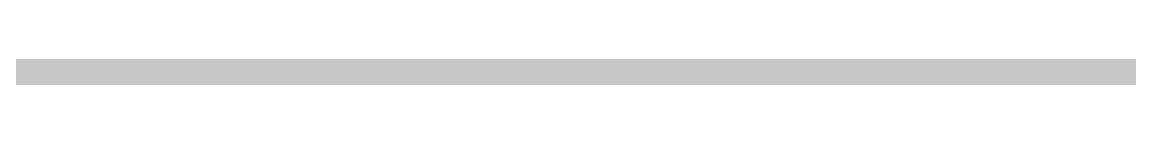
# Model space of a CAD drawing. Header units: millimetres. Extents: x -12.4 to 34.5, y -7.8 to 60.2.
# Drawn here: x 2.652 to 6.897, y -0.05 to 0.05 of the extents above; entities that cross this region are included whole.
import ezdxf

# ---------------------------------------------------------------- set-up
doc = ezdxf.new("R2010")
doc.units = ezdxf.units.MM
doc.layers.add('KeepOutLayer', color=6, linetype='Continuous')

msp = doc.modelspace()

# ---------------------------------------------------------------- linework, layer by layer
at = {"layer": 'KeepOutLayer', "const_width": 0.1}
for points in [[(1.8988, 0), (6.7791, 0)], [(1.8988, 0), (6.7791, 0)], [(6.7791, 0), (9.5716, 0)]]:
    msp.add_lwpolyline(points, dxfattribs=at)
at = {"layer": 'KeepOutLayer', "const_width": 0.05}
msp.add_lwpolyline([(6.7541, 0, 1), (6.8041, 0, 1)], format="xyb", close=True, dxfattribs=at)
msp.add_lwpolyline([(6.7541, 0, 1), (6.8041, 0, 1)], format="xyb", close=True, dxfattribs=at)
msp.add_lwpolyline([(6.7541, 0, 1), (6.8041, 0, 1)], format="xyb", close=True, dxfattribs=at)

doc.saveas('drawing.dxf')
